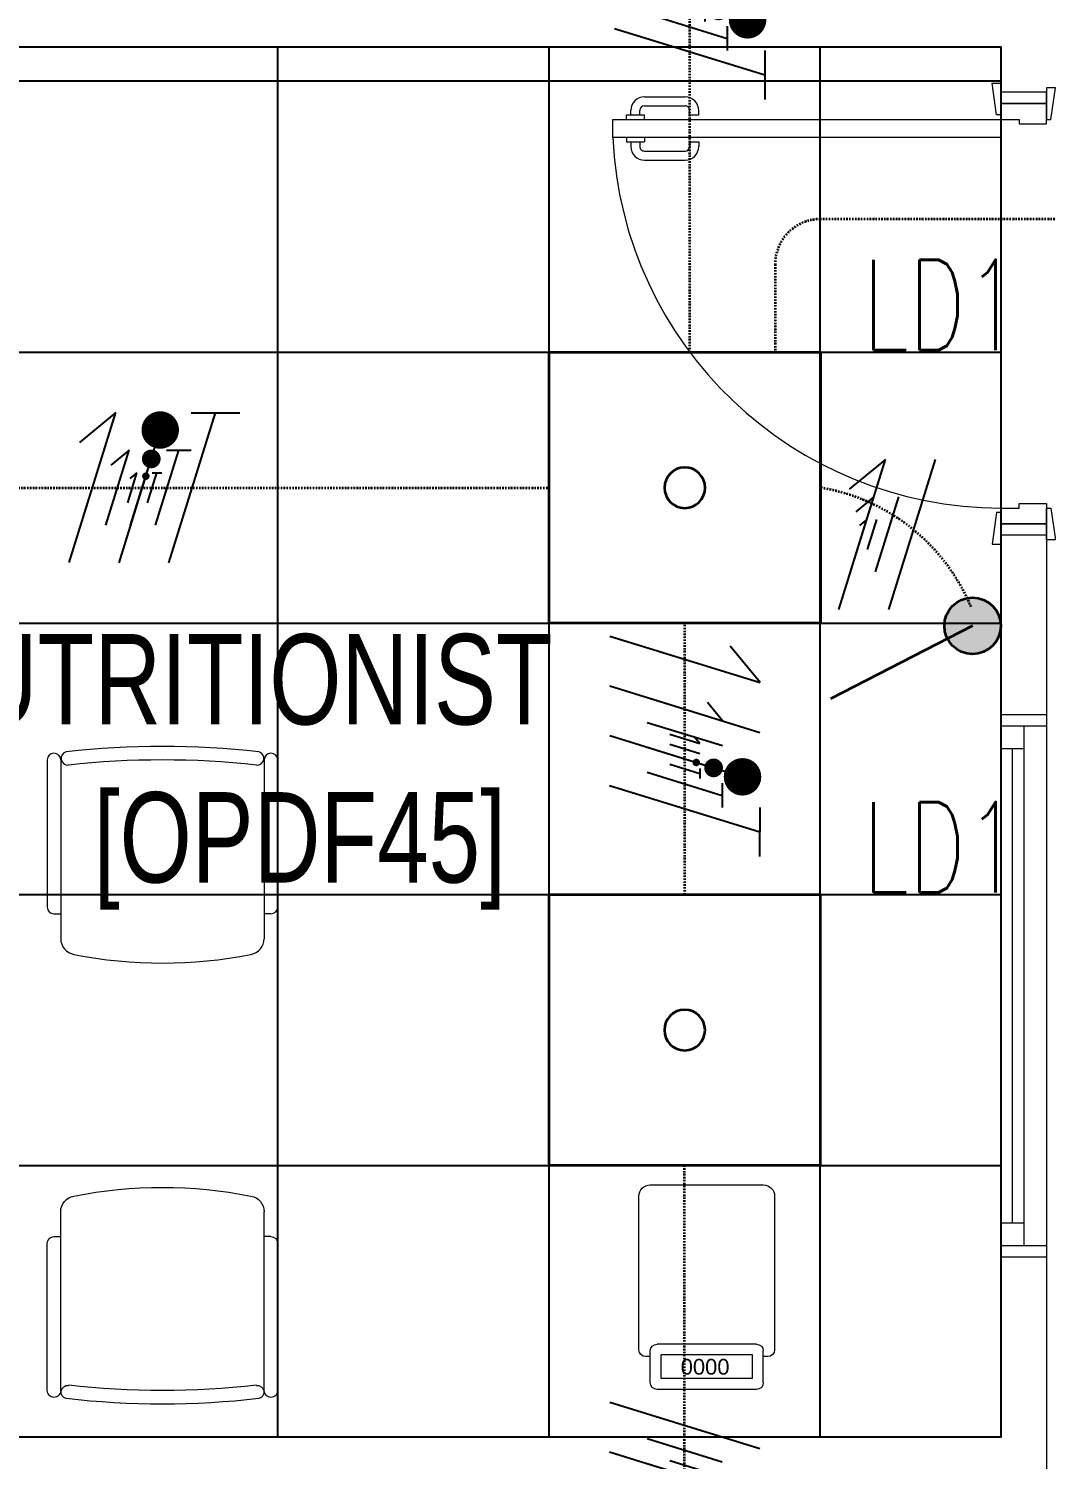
# Model space of a CAD drawing. Extents: x -12260 to 184725, y -29287 to 19916.
# Drawn here: x 41325 to 43576, y 2310 to 5476 of the extents above; entities that cross this region are included whole.
import ezdxf
from ezdxf.enums import TextEntityAlignment as Align

# ---------------------------------------------------------------- set-up
doc = ezdxf.new("R2010")
doc.units = 0
doc.header["$LTSCALE"] = 0.25
doc.linetypes.add('DASHDOT', pattern=[25.4, 12.7, -6.35, 0, -6.35])
for name, color, linetype, lineweight in [('01-First Floor-FUR$0$72_EGR_BASE_TEXT', 252, 'Continuous', 5), ('01-First Floor-FUR$0$Aluminum', 251, 'Continuous', 5), ('01-First Floor-FUR$0$LOADING', 253, 'Continuous', 5), ('01-First Floor-FUR$0$Walls', 251, 'Continuous', 5), ('01-First Floor-FUR$0$Wooden Joinery', 251, 'Continuous', 5), ('E-LITE-CIRC-NUMB', 6, 'Continuous', 25), ('E-LITE-CLNG', 150, 'Continuous', 35), ('E-LITE-CLNG-CNDT', 6, 'DASHDOT', 35), ('E-LITE-CTRL', 6, 'Continuous', 25), ('E-LITE-IDEN', 6, 'Continuous', 25), ('E-LITE-SWCH @ 100', 3, 'Continuous', 35), ('E-POWR-WIRE', 6, 'Continuous', 25), ('E-POWR-WIRE @ 100', 6, 'Continuous', 25), ('E-POWR-WIRE @ 20', 6, 'Continuous', 25), ('E-POWR-WIRE @ 50', 6, 'Continuous', 25)]:
    doc.layers.add(name, color=color, linetype=linetype, lineweight=lineweight)
doc.layers.add('01-First Floor-FUR$0$FALSE CEILING', color=251, linetype='Continuous')
doc.layers.add('01-First Floor-FUR$0$TME-NON MEDICAL FURNITURE', color=242, linetype='Continuous')
doc.styles.add('01-First Floor-FUR$0$Standard', font='arial.ttf')
doc.styles.add('01-First Floor-FUR$0$X3G_ENTITY_9EC9', font='swisscl.ttf', dxfattribs={"height": 0.2})
doc.styles.add('01-First Floor-FUR$0$X3G_ENTITY_9F38', font='swisscl.ttf', dxfattribs={"height": 0.2})
doc.styles.add('DC_SIMPLEX', font='SIMPLEX.shx', dxfattribs={"width": 0.7})

# ---------------------------------------------------------------- blocks, each defined once
blk = doc.blocks.new('*U22')
blk.add_hatch(color=256).paths.add_polyline_path([(0.883, 0.031, 1), (-0.031, 0.883, 1)])
blk.add_line((0.426, 0.457), (3.568, 2.07))
blk.add_circle((0.426, 0.457), 0.625)
at = {"layer": 'E-LITE-CTRL', "style": 'DC_SIMPLEX', "width": 0.7, "flags": 8}
blk.add_attdef('CONTROL', (-26.627, -10.116), '', height=2, rotation=360, dxfattribs=at)
at = {"layer": 'E-LITE-IDEN', "style": 'DC_SIMPLEX', "width": 0.7, "flags": 8}
blk.add_attdef('TYPE', text='', height=2, rotation=360, dxfattribs=at).set_placement((-31.991, -10.116), align=Align.RIGHT)
blk = doc.blocks.new('*U24')
blk.add_lwpolyline([(-300, 300), (-300, -300), (300, -300), (300, 300)], close=True)
blk.add_circle((0, 0), 45)
at = {"layer": 'E-LITE-CIRC-NUMB', "style": 'DC_SIMPLEX', "width": 0.7, "flags": 8}
blk.add_attdef('CIRCUIT', text='', height=200, rotation=0, dxfattribs=at).set_placement((-473.9, 300), align=Align.RIGHT)
at = {"layer": 'E-LITE-CTRL', "style": 'DC_SIMPLEX', "width": 0.7, "flags": 8}
blk.add_attdef('CONTROL', (1118.9, -935), '', height=200, rotation=360, dxfattribs=at)
at = {"layer": 'E-LITE-IDEN', "style": 'DC_SIMPLEX', "width": 0.7, "flags": 8}
blk.add_attdef('TYPE', (460.4, 457.6), '', height=200, rotation=360, dxfattribs=at)
blk = doc.blocks.new('*U43')
for p, q in [((-1.658, 1.617), (1.663, 0.587)), ((-1.66, 0.515), (1.66, -0.515)), ((-1.663, -0.587), (1.658, -1.617)), ((1.659, -1.078), (1.657, -2.157))]:
    blk.add_line(p, q)
at = {"const_width": 0.414}
blk.add_lwpolyline([(1.278, -0.19, 1), (1.277, -0.604, 1)], format="xyb", close=True, dxfattribs=at)
blk = doc.blocks.new('*U766')
at = {"layer": 'E-POWR-WIRE @ 100', "xscale": 100, "yscale": 100, "zscale": 100}
blk.add_blockref('*U43', (42775.9, 2275.1), dxfattribs=at)
at = {"layer": 'E-POWR-WIRE @ 20', "xscale": 20, "yscale": 20, "zscale": 20}
blk.add_blockref('*U43', (42775.9, 2275.1), dxfattribs=at)
at = {"layer": 'E-POWR-WIRE @ 50', "xscale": 50, "yscale": 50, "zscale": 50}
blk.add_blockref('*U43', (42775.9, 2275.1), dxfattribs=at)
blk = doc.blocks.new('*U767')
at = {"layer": 'E-POWR-WIRE @ 100', "xscale": 100, "yscale": 100, "zscale": 100}
blk.add_blockref('*U43', (42787.3, 5535), dxfattribs=at)
at = {"layer": 'E-POWR-WIRE @ 20', "xscale": 20, "yscale": 20, "zscale": 20}
blk.add_blockref('*U43', (42787.3, 5535), dxfattribs=at)
at = {"layer": 'E-POWR-WIRE @ 50', "xscale": 50, "yscale": 50, "zscale": 50}
blk.add_blockref('*U43', (42787.3, 5535), dxfattribs=at)
blk = doc.blocks.new('*U46')
for p, q in [((-0.515, -1.66), (0.515, 1.66)), ((0.515, 1.66), (-0.287, 1.001)), ((0.587, -1.663), (1.617, 1.658))]:
    blk.add_line(p, q)
blk = doc.blocks.new('*U883')
at = {"layer": 'E-POWR-WIRE @ 100', "xscale": 100, "yscale": 100, "zscale": 100}
blk.add_blockref('*U46', (43168.7, 4356.7), dxfattribs=at)
at = {"layer": 'E-POWR-WIRE @ 20', "xscale": 20, "yscale": 20, "zscale": 20}
blk.add_blockref('*U46', (43168.7, 4356.7), dxfattribs=at)
at = {"layer": 'E-POWR-WIRE @ 50', "xscale": 50, "yscale": 50, "zscale": 50}
blk.add_blockref('*U46', (43168.7, 4356.7), dxfattribs=at)
blk = doc.blocks.new('*U39')
for p, q in [((-1.617, -1.658), (-0.587, 1.663)), ((-0.587, 1.663), (-1.389, 1.004)), ((-0.515, -1.66), (0.515, 1.66)), ((0.587, -1.663), (1.617, 1.658)), ((1.078, 1.659), (2.157, 1.657))]:
    blk.add_line(p, q)
at = {"const_width": 0.414}
blk.add_lwpolyline([(0.19, 1.278, 1), (0.604, 1.277, 1)], format="xyb", close=True, dxfattribs=at)
blk = doc.blocks.new('*U907')
at = {"layer": 'E-POWR-WIRE @ 100', "xscale": 100, "yscale": 100, "zscale": 100}
blk.add_blockref('*U39', (41576.2, 4460), dxfattribs=at)
at = {"layer": 'E-POWR-WIRE @ 20', "xscale": 20, "yscale": 20, "zscale": 20}
blk.add_blockref('*U39', (41576.2, 4460), dxfattribs=at)
at = {"layer": 'E-POWR-WIRE @ 50', "xscale": 50, "yscale": 50, "zscale": 50}
blk.add_blockref('*U39', (41576.2, 4460), dxfattribs=at)
blk = doc.blocks.new('*U47')
for p, q in [((-1.655, 2.719), (1.665, 1.689)), ((1.665, 1.689), (1.006, 2.491)), ((-1.658, 1.617), (1.663, 0.587)), ((-1.66, 0.515), (1.66, -0.515)), ((-1.663, -0.587), (1.658, -1.617)), ((1.659, -1.078), (1.657, -2.157))]:
    blk.add_line(p, q)
at = {"const_width": 0.414}
blk.add_lwpolyline([(1.278, -0.19, 1), (1.277, -0.604, 1)], format="xyb", close=True, dxfattribs=at)
blk = doc.blocks.new('*U921')
at = {"layer": 'E-POWR-WIRE @ 100', "xscale": 100, "yscale": 100, "zscale": 100}
blk.add_blockref('*U47', (42776.1, 3860), dxfattribs=at)
at = {"layer": 'E-POWR-WIRE @ 20', "xscale": 20, "yscale": 20, "zscale": 20}
blk.add_blockref('*U47', (42776.1, 3860), dxfattribs=at)
at = {"layer": 'E-POWR-WIRE @ 50', "xscale": 50, "yscale": 50, "zscale": 50}
blk.add_blockref('*U47', (42776.1, 3860), dxfattribs=at)
blk = doc.blocks.new('01-First Floor-FUR$0$A$C72370EFE')
at = {"layer": '01-First Floor-FUR$0$Wooden Joinery'}
for p, q in [((-0.01, -0.03), (-0.01, -0.07)), ((0, -0.03), (-0.01, -0.03)), ((0.04, -0.03), (0.05, -0.03)), ((0.05, -0.03), (0.05, -0.07)), ((-0.01, -0.04), (-0.02, -0.04)), ((-0.01, -0.06), (-0.02, -0.06)), ((0.05, -0.04), (0.06, -0.04)), ((0.05, -0.06), (0.06, -0.06)), ((-0.05, -0.07), (-0.05, -0.16)), ((-0.03, -0.07), (-0.03, -0.16)), ((0, -0.07), (-0.01, -0.07)), ((0.04, -0.07), (0.05, -0.07)), ((0.07, -0.07), (0.07, -0.16)), ((0.09, -0.07), (0.09, -0.16)), ((-0.01, -0.17), (-0.02, -0.17)), ((-0.01, -0.17), (-0.01, -0.19)), ((0.05, -0.17), (0.06, -0.17)), ((0.05, -0.17), (0.05, -0.19)), ((-0.01, -0.19), (-0.02, -0.19)), ((0.05, -0.19), (0.06, -0.19))]:
    blk.add_line(p, q, dxfattribs=at)
for centre, radius, start, end in [((-0.02, -0.07), 0.03, 90, 180), ((-0.02, -0.07), 0.01, 90, 180), ((0.06, -0.07), 0.03, 0, 90), ((0.06, -0.07), 0.01, 0, 90), ((-0.02, -0.16), 0.03, 180, 270), ((-0.02, -0.16), 0.01, 180, 270), ((0.06, -0.16), 0.01, 270, 0), ((0.06, -0.16), 0.03, 270, 0)]:
    blk.add_arc(centre, radius, start, end, dxfattribs=at)
blk = doc.blocks.new('01-First Floor-FUR$0$A$C5DAD61B4')
at = {"layer": '01-First Floor-FUR$0$Wooden Joinery'}
for points in [[(80, 959.1), (80, 969.1), (10, 979.1), (10, 959.1)], [(940, 959.1), (940, 969.1), (1010, 979.1), (1010, 959.1)], [(70, 859.1), (70, 849.1), (0, 839.1), (0, 859.1)], [(120, 859.1), (120, 0), (80, 0), (80, 859.1)], [(950, 859.1), (950, 849.1), (1020, 839.1), (1020, 859.1)]]:
    blk.add_lwpolyline(points, close=True, dxfattribs=at)
for points in [[(45, 859.1), (45, 959.1), (20, 959.1), (20, 859.1), (45, 859.1)], [(45, 859.1), (80, 859.1), (80, 899.1), (90, 899.1), (90, 959.1), (45, 959.1), (45, 859.1)], [(975, 859.1), (940, 859.1), (940, 899.1), (930, 899.1), (930, 959.1), (975, 959.1), (975, 859.1)], [(975, 859.1), (975, 959.1), (1000, 959.1), (1000, 859.1), (975, 859.1)]]:
    blk.add_lwpolyline(points, dxfattribs=at)
blk.add_arc((80, 859.1), 860, 272.666, 0, dxfattribs=at)
at = {"layer": '01-First Floor-FUR$0$Wooden Joinery', "xscale": 999.9999999998854, "yscale": 999.9999999998854, "zscale": 999.9999999998854, "rotation": 180}
blk.add_blockref('01-First Floor-FUR$0$A$C72370EFE', (120, 0), dxfattribs=at)
blk = doc.blocks.new('01-First Floor-FUR$0$GF21016-P')
at = {"layer": '01-First Floor-FUR$0$LOADING', "extrusion": (-1.24384e-09, -1.20261e-09, -1)}
for p, q in [((0.0128, 0.0179), (0.0128, 0.4136)), ((0.4628, 0.0179), (0.4628, 0.4136)), ((-0.0022, 0.3585), (0.0128, 0.3585)), ((0.4778, 0.3585), (0.4628, 0.3585)), ((-0.0172, 0.0179), (-0.0172, 0.3435)), ((0.4928, 0.0179), (0.4928, 0.3435)), ((0.4778, 0.0029), (0.4778, 0.0029))]:
    blk.add_line(p, q, dxfattribs=at)
for centre, radius, start, end in [((-0.0478, 0.4136), 0.035, 0, 80.6557), ((-0.2378, -0.5362), 1.0036, 78.7568, 101.2432), ((-0.4278, 0.4136), 0.035, 99.3443, 180), ((0.0022, 0.3435), 0.015, 0, 90), ((-0.4778, 0.3435), 0.015, 90, 180), ((0.0022, 0.0179), 0.015, 270, 0), ((0.0022, 0.0179), 0.015, 180, 270), ((-0.0284, 0.0145), 0.015, 284.3864, 95.5209), ((-0.2378, 1.8734), 1.8855, 263.5119, 276.4881), ((-0.2378, 1.8928), 1.8749, 263.6341, 276.3659), ((-0.4471, 0.0145), 0.015, 84.4791, 255.6136), ((-0.4778, 0.0179), 0.015, 270, 0), ((-0.4778, 0.0179), 0.015, 180, 270)]:
    blk.add_arc(centre, radius, start, end, dxfattribs=at)
blk = doc.blocks.new('01-First Floor-FUR$0$HF13461A-P')
at = {"layer": '01-First Floor-FUR$0$LOADING'}
for p, q in [((0.2579, 0.4503), (0.0379, 0.4503)), ((0.0229, 0.4353), (0.0229, 0.3653)), ((0.2493, 0.4266), (0.0466, 0.4266)), ((0.0466, 0.4266), (0.0466, 0.3739)), ((0.2493, 0.4266), (0.2493, 0.3739)), ((0.2729, 0.4353), (0.2729, 0.3653)), ((-0.0021, 0.3628), (-0.0021, 0.0228)), ((0.0229, 0.3778), (0.0129, 0.3778)), ((0.2579, 0.3503), (0.0379, 0.3503)), ((0.2493, 0.3739), (0.0466, 0.3739)), ((0.2829, 0.3778), (0.2729, 0.3778)), ((0.2979, 0.0228), (0.2979, 0.3628)), ((0.0229, -0.0022), (0.2729, -0.0022))]:
    blk.add_line(p, q, dxfattribs=at)
for centre, radius, start, end in [((0.0379, 0.4353), 0.015, 90, 180), ((0.2579, 0.4353), 0.015, 0, 90), ((0.0129, 0.3628), 0.015, 90, 180), ((0.0379, 0.3653), 0.015, 180, 270), ((0.2579, 0.3653), 0.015, 270, 0), ((0.2829, 0.3628), 0.015, 0, 90), ((0.0229, 0.0228), 0.025, 180, 270), ((0.2729, 0.0228), 0.025, 270, 0)]:
    blk.add_arc(centre, radius, start, end, dxfattribs=at)
at = {"layer": '01-First Floor-FUR$0$LOADING', "style": '01-First Floor-FUR$0$Standard'}
blk.add_text('0000', height=0.03477, dxfattribs=at).set_placement((0.0901, 0.3829))
blk = doc.blocks.new('01-First Floor-FUR$0$A$C37be4daf')
at = {"layer": '01-First Floor-FUR$0$Aluminum'}
for p, q in [((1416, 598.2), (216, 598.2)), ((241, 498.2), (241, 598.2)), ((291, 548.2), (291, 598.2)), ((291, 573.2), (1341, 573.2)), ((1341, 548.2), (1341, 598.2)), ((1391, 498.2), (1391, 598.2)), ((1391, 548.2), (241, 548.2)), ((1416, 498.2), (216, 498.2))]:
    blk.add_line(p, q, dxfattribs=at)
at = {"layer": '01-First Floor-FUR$0$Walls'}
for p, q in [((216, 498.2), (216, 598.2)), ((1416, 498.2), (1416, 598.2))]:
    blk.add_line(p, q, dxfattribs=at)
blk = doc.blocks.new('01-First Floor-FUR')
at = {"layer": '01-First Floor-FUR$0$FALSE CEILING', "linetype": 'Continuous'}
for p, q in [((41876, 2360), (41876, 5435)), ((42476, 2360), (42476, 5435)), ((43076, 2360), (43076, 5435)), ((39476, 5360), (43476, 5360)), ((39476, 4760), (43476, 4760)), ((39476, 4160), (43476, 4160)), ((39476, 3560), (43476, 3560)), ((39476, 2960), (43476, 2960))]:
    blk.add_line(p, q, dxfattribs=at)
at = {"layer": '01-First Floor-FUR$0$FALSE CEILING'}
blk.add_lwpolyline([(39476, 2360), (43476, 2360), (43476, 5435), (39476, 5435)], close=True, dxfattribs=at)
at = {"layer": '01-First Floor-FUR$0$Walls'}
for p, q in [((43476, 5435), (39476, 5435)), ((43476, 5435), (43476, 5335)), ((43576, 5335), (43476, 5335)), ((43476, 4355), (43476, 2360)), ((43576, 4355), (43476, 4355)), ((43576, 4355), (43576, 2160)), ((43476, 2360), (39476, 2360))]:
    blk.add_line(p, q, dxfattribs=at)
at = {"rotation": 90}
blk.add_blockref('01-First Floor-FUR$0$A$C37be4daf', (44074.2, 2541.5), dxfattribs=at)
at = {"layer": '01-First Floor-FUR$0$LOADING', "lineweight": 0, "xscale": -1000, "yscale": 1000, "zscale": 1000, "rotation": 180}
blk.add_blockref('01-First Floor-FUR$0$HF13461A-P', (42677, 2915.3, -0.1), dxfattribs=at)
at = {"layer": '01-First Floor-FUR$0$TME-NON MEDICAL FURNITURE', "color": 1, "extrusion": (2.67576e-11, -2.24019e-05, 1), "xscale": -1000.000000000004, "yscale": 1000.000000000004, "zscale": -1000.000000000004, "rotation": 180.0000251123528}
blk.add_blockref('01-First Floor-FUR$0$GF21016-P', (41383, 3875.6, -0.2), dxfattribs=at)
at = {"layer": '01-First Floor-FUR$0$TME-NON MEDICAL FURNITURE', "color": 1, "extrusion": (2.67576e-11, 2.24019e-05, 1), "xscale": 1000.000000000004, "yscale": 1000.000000000004, "zscale": -1000.000000000002, "rotation": 359.9999748876472}
blk.add_blockref('01-First Floor-FUR$0$GF21016-P', (41383, 2444.4, 0), dxfattribs=at)
at = {"layer": '01-First Floor-FUR$0$Wooden Joinery', "rotation": 270}
blk.add_blockref('01-First Floor-FUR$0$A$C5DAD61B4', (42616.9, 5355), dxfattribs=at)
at = {"layer": '01-First Floor-FUR$0$72_EGR_BASE_TEXT', "char_height": 200, "attachment_point": 2}
for s, insert, style in [('HOSPITAL NUTRITIONIST', (41230.7, 4136.2, 0), '01-First Floor-FUR$0$X3G_ENTITY_9EC9'), ('[OPDF45]', (41924.8, 3786.4), '01-First Floor-FUR$0$X3G_ENTITY_9F38')]:
    blk.add_mtext(s, dxfattribs=dict(at, insert=insert, style=style))

msp = doc.modelspace()

# ---------------------------------------------------------------- linework, layer by layer
at = {"layer": 'E-LITE-CLNG-CNDT'}
for points in [[(42787.3, 4760), (42787.3, 6135.1)], [(40676.2, 4460), (42476.2, 4460)], [(42776.1, 3560), (42776.1, 4160)], [(42775.9, 1590.1), (42775.9, 2960)]]:
    msp.add_lwpolyline(points, dxfattribs=at)
for points in [[(46222.9, 4940), (46222.9, 4954.2, 0.414214), (46122.9, 5054.2), (43075.9, 5054.2, 0.414214), (42975.9, 4954.2), (42975.9, 4760)], [(43076.1, 4460, -0.257926), (43409.3, 4196.8, 0.271267)]]:
    msp.add_lwpolyline(points, format="xyb", dxfattribs=at)

# ---------------------------------------------------------------- block references
at = {"layer": 'E-LITE-CLNG'}
ref = msp.add_blockref('*U24', (42776.1, 4460), dxfattribs=dict(at, xscale=-1))
ref.add_attrib('TYPE', 'LD1', (43169.6, 4764.5), dxfattribs={"layer": 'E-LITE-IDEN', "height": 200, "rotation": 0, "style": 'DC_SIMPLEX', "width": 0.7, "flags": 8})
ref = msp.add_blockref('*U24', (42776, 3260), dxfattribs=dict(at, xscale=-1))
ref.add_attrib('TYPE', 'LD1', (43169.5, 3564.5), dxfattribs={"layer": 'E-LITE-IDEN', "height": 200, "rotation": 0, "style": 'DC_SIMPLEX', "width": 0.7, "flags": 8})
at = {"layer": 'E-LITE-CLNG-CNDT'}
msp.add_blockref('01-First Floor-FUR', (0, 0), dxfattribs=at)
at = {"layer": 'E-LITE-SWCH @ 100', "xscale": 100, "yscale": 100, "zscale": 100, "rotation": 180}
msp.add_blockref('*U22', (43455.4, 4200.1), dxfattribs=at)
at = {"layer": 'E-POWR-WIRE'}
for name in ['*U767', '*U907', '*U883', '*U921', '*U766']:
    msp.add_blockref(name, (0, 0), dxfattribs=at)

doc.saveas('drawing.dxf')
